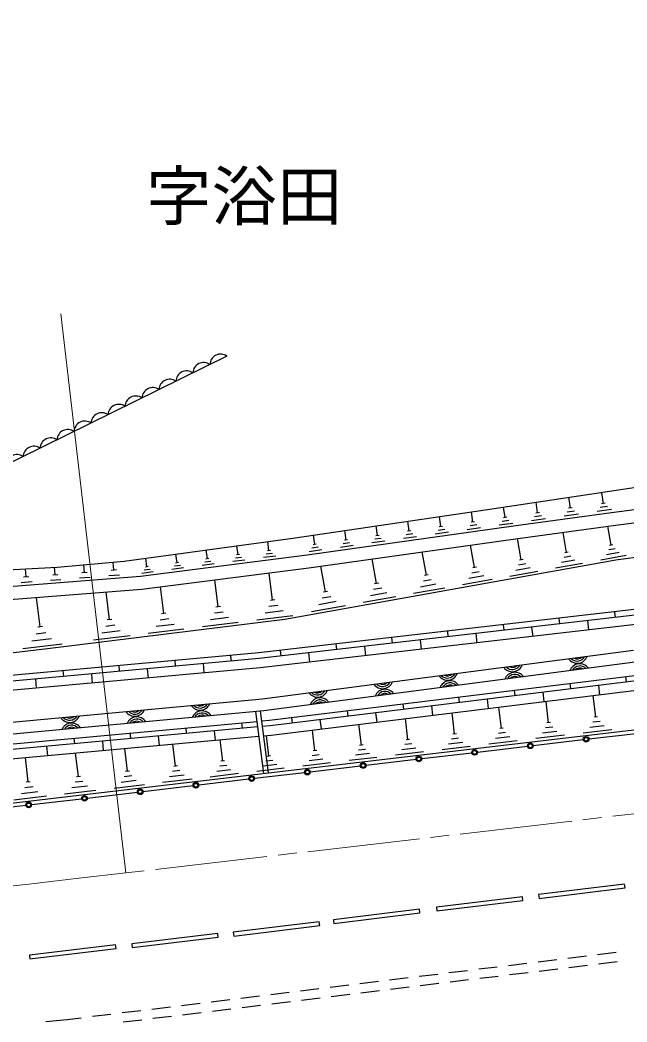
# Model space of a CAD drawing. Units: millimetres, scale not verified. Extents: x 40000 to 680000, y 20000 to 380000.
# Drawn here: x 297444 to 329882, y 252960 to 306533 of the extents above; entities that cross this region are included whole.
import ezdxf
from ezdxf.enums import TextEntityAlignment as Align

# ---------------------------------------------------------------- set-up
doc = ezdxf.new("R2010")
doc.units = ezdxf.units.MM
doc.header["$LTSCALE"] = 1000
doc.linetypes.add('CHAIN', pattern=[18.5, 12, -1.5, 3.5, -1.5])
for name, color, linetype, lineweight in [('M-BGD', 7, 'Continuous', 25), ('M-BMK', 2, 'CHAIN', 13), ('M-STR-HTXT', 7, 'Continuous', 13), ('M-STR-STRC', 7, 'Continuous', 25)]:
    doc.layers.add(name, color=color, linetype=linetype, lineweight=lineweight)
doc.layers.add('M-BMK-HTXT', color=7, linetype='Continuous')
doc.styles.add('ＭＳ ゴシック', font='')
doc.styles.get('ＭＳ ゴシック').set_extended_font_data('MS Gothic')

msp = doc.modelspace()

# ---------------------------------------------------------------- linework, layer by layer
at = {"layer": 'M-BGD'}
for p, q in [((308496, 288564), (288531, 278716)), ((325105, 280186), (325027, 280747)), ((326859, 280439), (326779, 281012)), ((328621, 280685), (328542, 281258)), ((321647, 279690), (321572, 280229)), ((323368, 279936), (323292, 280484)), ((325199, 280199), (325012, 280173)), ((327076, 280275), (326694, 280221)), ((326954, 280452), (326763, 280426)), ((329057, 280356), (328293, 280249)), ((328839, 280520), (328457, 280467)), ((328717, 280698), (328526, 280671)), ((318239, 279206), (318166, 279732)), ((319939, 279447), (319864, 279980)), ((321737, 279702), (321557, 279677)), ((323576, 279779), (323211, 279728)), ((323460, 279949), (323277, 279923)), ((325531, 279865), (324783, 279760)), ((325318, 280026), (324944, 279973)), ((327294, 280110), (326530, 280004)), ((314866, 278727), (314794, 279240)), ((316548, 278966), (316476, 279485)), ((318327, 279218), (318151, 279194)), ((320343, 279142), (319633, 279043)), ((320141, 279294), (319786, 279245)), ((320027, 279460), (319850, 279435)), ((322057, 279381), (321338, 279280)), ((321852, 279535), (321493, 279485)), ((323785, 279621), (323053, 279519)), ((326656, 278068), (326464, 279140)), ((329038, 278455), (328856, 279470)), ((310745, 278159), (310682, 278651)), ((313192, 278489), (313122, 278996)), ((315060, 278580), (314719, 278532)), ((314951, 278739), (314780, 278715)), ((316942, 278668), (316250, 278571)), ((316745, 278817), (316399, 278769)), ((316634, 278978), (316461, 278954)), ((318638, 278904), (317937, 278806)), ((318439, 279055), (318088, 279006)), ((324235, 277674), (324032, 278805)), ((307461, 277724), (307399, 278201)), ((309098, 277941), (309035, 278425)), ((310827, 278169), (310663, 278148)), ((313577, 278199), (312902, 278105)), ((313384, 278344), (313047, 278297)), ((313276, 278501), (313108, 278478)), ((315255, 278433), (314571, 278337)), ((319160, 276844), (318936, 278091)), ((321736, 277265), (321522, 278454)), ((326745, 278084), (326567, 278052)), ((329457, 278065), (328781, 277944)), ((329248, 278260), (328909, 278200)), ((329123, 278471), (328953, 278440)), ((302453, 277116), (302420, 277547)), ((304219, 277295), (304159, 277756)), ((305913, 277519), (305756, 277499)), ((305834, 277509), (305774, 277977)), ((307640, 277586), (307322, 277545)), ((307540, 277734), (307381, 277714)), ((309462, 277660), (308816, 277576)), ((309280, 277800), (308957, 277759)), ((309178, 277951), (309017, 277930)), ((311116, 277873), (310459, 277788)), ((310931, 278016), (310602, 277974)), ((316504, 276410), (316270, 277718)), ((324329, 277691), (324141, 277657)), ((327099, 277655), (326384, 277527)), ((326877, 277862), (326520, 277797)), ((329836, 277900), (328483, 277657)), ((297775, 276758), (297741, 277195)), ((299325, 276863), (299293, 277277)), ((301024, 276999), (300743, 276977)), ((300883, 276988), (300851, 277409)), ((302597, 277128), (302310, 277105)), ((304565, 277028), (303951, 276948)), ((304392, 277161), (304085, 277122)), ((304295, 277305), (304142, 277285)), ((306187, 277237), (305562, 277156)), ((306011, 277373), (305698, 277333)), ((307819, 277448), (307184, 277366)), ((313768, 275962), (313522, 277333)), ((321981, 277037), (321585, 276966)), ((321835, 277283), (321637, 277247)), ((325124, 277055), (323616, 276785)), ((324702, 277239), (323948, 277104)), ((324468, 277456), (324091, 277389)), ((327499, 277481), (326069, 277225)), ((298089, 276489), (297506, 276443)), ((297920, 276769), (297629, 276746)), ((299623, 276608), (299071, 276565)), ((299464, 276874), (299187, 276852)), ((301186, 276729), (300624, 276686)), ((302762, 276852), (302189, 276807)), ((308029, 275160), (307853, 276595)), ((310942, 275518), (310765, 276953)), ((319417, 276604), (319001, 276529)), ((319264, 276862), (319056, 276825)), ((322670, 276615), (321085, 276331)), ((322227, 276808), (321434, 276666)), ((302228, 274471), (302047, 275944)), ((305124, 274795), (304949, 276220)), ((313882, 275982), (313654, 275941)), ((317045, 275906), (316173, 275750)), ((316775, 276158), (316338, 276080)), ((316613, 276429), (316395, 276390)), ((320141, 276161), (318477, 275863)), ((319675, 276364), (318843, 276215)), ((298518, 274082), (298331, 275655)), ((311062, 275533), (310822, 275504)), ((314334, 275434), (313420, 275270)), ((314051, 275698), (313594, 275616)), ((317533, 275694), (315788, 275381)), ((308308, 274870), (307829, 274812)), ((308149, 275175), (307910, 275145)), ((311499, 274940), (310542, 274822)), ((311220, 275229), (310742, 275170)), ((314846, 275212), (313017, 274884)), ((329274, 274589), (329239, 274887)), ((302351, 274486), (302106, 274456)), ((305401, 274508), (304926, 274449)), ((305243, 274810), (305006, 274781)), ((309104, 274321), (307191, 274085)), ((308586, 274581), (307630, 274463)), ((312016, 274680), (310103, 274444)), ((330766, 274761), (310229, 272391)), ((326293, 274245), (326259, 274543)), ((327841, 273920), (327783, 274417)), ((298822, 273764), (298298, 273702)), ((298649, 274098), (298387, 274067)), ((302800, 273877), (301818, 273756)), ((302514, 274174), (302023, 274114)), ((306191, 273962), (304292, 273729)), ((305677, 274221), (304727, 274104)), ((320333, 273557), (320299, 273855)), ((323313, 273901), (323279, 274199)), ((324861, 273576), (324803, 274073)), ((299126, 273446), (298078, 273321)), ((303331, 273610), (301367, 273369)), ((317353, 273213), (317318, 273511)), ((318900, 272888), (318843, 273385)), ((321880, 273232), (321823, 273729)), ((299692, 273159), (297595, 272909)), ((311392, 272525), (311358, 272823)), ((312940, 272200), (312882, 272697)), ((314372, 272869), (314338, 273167)), ((315920, 272544), (315863, 273041)), ((310229, 272391), (285659, 270159)), ((305754, 271984), (305727, 272283)), ((308742, 272256), (308714, 272555)), ((299779, 271442), (299751, 271740)), ((302766, 271713), (302739, 272012)), ((304305, 271351), (304260, 271849)), ((307293, 271622), (307248, 272120)), ((298330, 270808), (298285, 271306)), ((301318, 271079), (301272, 271577)), ((331360, 271321), (310817, 268797)), ((329866, 271137), (329830, 271435)), ((323911, 270406), (323874, 270703)), ((325461, 270092), (325400, 270588)), ((326889, 270771), (326852, 271069)), ((328438, 270458), (328377, 270954)), ((320933, 270040), (320897, 270337)), ((322483, 269726), (322422, 270223)), ((325692, 268961), (325557, 270104)), ((328219, 269264), (328083, 270414)), ((310466, 266244), (310044, 269564)), ((310714, 266275), (310292, 269596)), ((314978, 269308), (314942, 269606)), ((316528, 268995), (316467, 269491)), ((317956, 269674), (317919, 269972)), ((319506, 269361), (319445, 269857)), ((320669, 268359), (320536, 269487)), ((323175, 268659), (323042, 269795)), ((309331, 268661), (309303, 268959)), ((312001, 268942), (311964, 269240)), ((313550, 268629), (313489, 269125)), ((318172, 268060), (318040, 269181)), ((325787, 268972), (325597, 268950)), ((328441, 269031), (328057, 268985)), ((328315, 269275), (328123, 269252)), ((310149, 268736), (279966, 265968)), ((303356, 268113), (303328, 268412)), ((306343, 268387), (306316, 268685)), ((307882, 268026), (307837, 268524)), ((310817, 268797), (310398, 268759)), ((313208, 267465), (313078, 268571)), ((315685, 267762), (315554, 268875)), ((323394, 268429), (323016, 268385)), ((323270, 268670), (323081, 268648)), ((326133, 268498), (325371, 268408)), ((325912, 268729), (325531, 268684)), ((329076, 268587), (327542, 268406)), ((328663, 268797), (327896, 268707)), ((300368, 267839), (300341, 268138)), ((301908, 267478), (301862, 267976)), ((304895, 267752), (304849, 268250)), ((308274, 266908), (308139, 268049)), ((310741, 267173), (310611, 268276)), ((318265, 268071), (318079, 268049)), ((321104, 267902), (320352, 267813)), ((320886, 268130), (320510, 268086)), ((320763, 268370), (320575, 268348)), ((324022, 267991), (322507, 267813)), ((323613, 268199), (322856, 268110)), ((326544, 268289), (325020, 268109)), ((298920, 267204), (298874, 267702)), ((300562, 266080), (300414, 267341)), ((303186, 266362), (303042, 267582)), ((305756, 266638), (305617, 267818)), ((313301, 267476), (313116, 267454)), ((315900, 267536), (315529, 267493)), ((315778, 267773), (315592, 267751)), ((319007, 267401), (317513, 267225)), ((318604, 267606), (317857, 267518)), ((318388, 267833), (318015, 267789)), ((321509, 267696), (320005, 267518)), ((297885, 265793), (297732, 267095)), ((308369, 266919), (308179, 266897)), ((310954, 266949), (310586, 266906)), ((310833, 267184), (310649, 267162)), ((314032, 266815), (312558, 266641)), ((313635, 267017), (312898, 266930)), ((313422, 267241), (313053, 267198)), ((316515, 267107), (315030, 266932)), ((316115, 267311), (315372, 267223)), ((303287, 266374), (303084, 266350)), ((305983, 266398), (305590, 266352)), ((305854, 266649), (305657, 266626)), ((308714, 266445), (307953, 266356)), ((308494, 266677), (308114, 266632)), ((311563, 266524), (310092, 266351)), ((311166, 266726), (310431, 266639)), ((297993, 265806), (297776, 265780)), ((300806, 265825), (300385, 265775)), ((300667, 266093), (300457, 266068)), ((303656, 265867), (302843, 265772)), ((303421, 266115), (303014, 266067)), ((306635, 265943), (305062, 265758)), ((306211, 266159), (305424, 266067)), ((309124, 266237), (307603, 266057)), ((298387, 265265), (297519, 265163)), ((298136, 265529), (297702, 265478)), ((301502, 265339), (299821, 265141)), ((301049, 265569), (300208, 265470)), ((304095, 265644), (302468, 265452)), ((298855, 265027), (297119, 264822)), ((328309, 256570), (329302, 256692)), ((323545, 255986), (324537, 256108)), ((325133, 256181), (326125, 256303)), ((326721, 256376), (327713, 256497)), ((328367, 256074), (329360, 256195)), ((320368, 255597), (321361, 255719)), ((321957, 255792), (322949, 255913)), ((323603, 255490), (324595, 255611)), ((325191, 255684), (326183, 255806)), ((326779, 255879), (327772, 256001)), ((315604, 255013), (316597, 255135)), ((317192, 255208), (318185, 255330)), ((318780, 255403), (319773, 255524)), ((318838, 254906), (319831, 255028)), ((320427, 255101), (321419, 255222)), ((322015, 255295), (323007, 255417)), ((310840, 254430), (311832, 254551)), ((312428, 254624), (313420, 254746)), ((314016, 254819), (315008, 254940)), ((315662, 254517), (316655, 254638)), ((317250, 254711), (318243, 254833)), ((306075, 253846), (307068, 253967)), ((307663, 254040), (308656, 254162)), ((309252, 254235), (310244, 254357)), ((310898, 253933), (311890, 254055)), ((312486, 254128), (313478, 254249)), ((314074, 254322), (315067, 254444)), ((302899, 253457), (303892, 253578)), ((304487, 253651), (305480, 253773)), ((306133, 253349), (307126, 253471)), ((307722, 253544), (308714, 253665)), ((309310, 253738), (310302, 253860)), ((298823, 252982), (299969, 253098)), ((299969, 253098), (300715, 253189)), ((301311, 253262), (302303, 253384)), ((302957, 252960), (303950, 253082)), ((304545, 253155), (305538, 253276))]:
    msp.add_line(p, q, dxfattribs=at)
for points in [[(149177, 306533), (155199, 296560), (161419, 294367), (170346, 291874), (174665, 289727), (177835, 288120), (182725, 284885), (189426, 277294), (198736, 273027), (203730, 271009), (209100, 269161), (215598, 267375), (221170, 266557), (225203, 267915), (233604, 268372), (247222, 267308), (256871, 266495), (268040, 266648), (279377, 267343), (310403, 270240), (330239, 272834)], [(330298, 272197), (310475, 269604), (279426, 266704), (268064, 266008), (256849, 265855), (247170, 266670), (233596, 267731), (225325, 267281), (221229, 265901), (215466, 266747), (208911, 268549), (203506, 270410), (198482, 272439), (189036, 276769), (182301, 284398), (177513, 287566), (174378, 289155), (170115, 291274), (161227, 293756), (154770, 296032), (148629, 306202)], [(288531, 278716), (287594, 278107), (291738, 276875), (299433, 277285), (303016, 277599), (312026, 278836), (322435, 280355), (330722, 281609), (334756, 282182), (340772, 283093), (347310, 284181), (356756, 285724), (360564, 286225)], [(373583, 283785), (369976, 284014), (357619, 282738), (349322, 280430), (342652, 279600), (339258, 278983), (329283, 277649), (311604, 274478), (298909, 272915), (289100, 271744)], [(272160, 282782), (274469, 281931), (277506, 280664), (281566, 278813), (284068, 277833), (288149, 276615), (291731, 275962), (293226, 275960), (303888, 276789), (312791, 277938), (323822, 279482), (329051, 280204), (336035, 281112)], [(274213, 281279), (277226, 280023), (281293, 278168), (283840, 277171), (287985, 275933), (291667, 275262), (293253, 275260), (303960, 276093), (312885, 277244), (323918, 278789), (329144, 279510), (336123, 280418)], [(387769, 279293), (382838, 280604), (330733, 275059), (310199, 272689), (285635, 270458), (280522, 270100), (270964, 269442), (262567, 269137), (253743, 268830), (247877, 269323), (240479, 269919), (235736, 270241), (233249, 270554)], [(387769, 279293), (382839, 279800), (330821, 274264), (310281, 271894), (285699, 269660), (280577, 269302), (271006, 268643), (262596, 268338), (253724, 268029), (247822, 268524), (240450, 268928), (235712, 269150), (233145, 269404)], [(310360, 269056), (310785, 269095), (331326, 271619), (349786, 273517)], [(310461, 268262), (310870, 268300), (331416, 270824), (349880, 272723)], [(223085, 263791), (224915, 263677), (230971, 262845), (235957, 262282), (240119, 261847), (242494, 261634), (244961, 261651), (249356, 261490), (253910, 261339), (257807, 261357), (261660, 261484), (266456, 261547), (270588, 261583), (274145, 262034), (279541, 262601), (361874, 272299)], [(270875, 265169), (271732, 265191), (275589, 265976), (279942, 266267), (310111, 269033)], [(270900, 264370), (271822, 264393), (275696, 265182), (280005, 265470), (310212, 268239)]]:
    msp.add_lwpolyline(points, dxfattribs=at)
for points in [[(329758, 260324), (325160, 259768), (325184, 259569), (329782, 260125)], [(324294, 259659), (319696, 259103), (319720, 258905), (324319, 259461)], [(318790, 258985), (314191, 258429), (314215, 258230), (318814, 258787)], [(313438, 258311), (308839, 257754), (308863, 257556), (313462, 258112)], [(308012, 257693), (303414, 257137), (303438, 256939), (308036, 257495)], [(302549, 257084), (297950, 256528), (297974, 256329), (302573, 256885)]]:
    msp.add_lwpolyline(points, close=True, dxfattribs=at)
for centre, radius, start, end in [((308165, 288092), 577, 54.9251, 177.5877), ((306350, 287197), 577, 54.9251, 177.5877), ((307257, 287644), 577, 54.9251, 177.5877), ((305442, 286749), 577, 54.9251, 177.5877), ((304535, 286302), 577, 54.9251, 177.5877), ((303627, 285854), 577, 54.9251, 177.5877), ((302720, 285406), 577, 54.9251, 177.5877), ((300905, 284511), 577, 54.9251, 177.5877), ((301812, 284959), 577, 54.9251, 177.5877), ((299997, 284063), 577, 54.9251, 177.5877), ((299090, 283616), 577, 54.9251, 177.5877), ((298182, 283168), 577, 54.9251, 177.5877), ((297275, 282720), 577, 54.9251, 177.5877), ((327227, 272710), 567, 215.5233, 339.3783), ((327227, 272710), 453, 223.4827, 331.4189), ((327227, 272710), 340, 239.1081, 315.7936), ((323757, 272256), 567, 215.5233, 339.3783), ((323891, 271090), 567, 35.5233, 159.3783), ((323757, 272256), 453, 223.4827, 331.4189), ((323757, 272256), 340, 239.1081, 315.7936), ((327362, 271544), 567, 35.5233, 159.3783), ((327362, 271544), 453, 43.4827, 151.4189), ((327362, 271544), 340, 59.1081, 135.7936), ((316816, 271348), 567, 215.5233, 339.3783), ((316816, 271348), 453, 223.4827, 331.4189), ((316816, 271348), 340, 239.1081, 315.7936), ((320286, 271802), 567, 215.5233, 339.3783), ((320421, 270636), 567, 35.5233, 159.3783), ((320286, 271802), 453, 223.4827, 331.4189), ((320421, 270636), 453, 43.4827, 151.4189), ((320286, 271802), 340, 239.1081, 315.7936), ((323891, 271090), 453, 43.4827, 151.4189), ((323891, 271090), 340, 59.1081, 135.7936), ((313346, 270894), 567, 215.5233, 339.3783), ((313346, 270894), 453, 223.4827, 331.4189), ((313346, 270894), 340, 239.1081, 315.7936), ((316950, 270182), 567, 35.5233, 159.3783), ((316950, 270182), 453, 43.4827, 151.4189), ((320421, 270636), 340, 59.1081, 135.7936), ((313480, 269728), 567, 35.5233, 159.3783), ((313480, 269728), 453, 43.4827, 151.4189), ((313480, 269728), 340, 59.1081, 135.7936), ((316950, 270182), 340, 59.1081, 135.7936), ((303577, 269871), 567, 213.4082, 337.2632), ((303577, 269871), 453, 221.3676, 329.3038), ((303577, 269871), 340, 236.9929, 313.6784), ((307062, 270196), 567, 213.4082, 337.2632), ((307172, 269028), 567, 33.4082, 157.2632), ((307062, 270196), 453, 221.3676, 329.3038), ((307172, 269028), 453, 41.3676, 149.3038), ((307062, 270196), 340, 236.9929, 313.6784), ((300092, 269545), 567, 213.4082, 337.2632), ((300202, 268377), 567, 33.4082, 157.2632), ((300092, 269545), 453, 221.3676, 329.3038), ((300092, 269545), 340, 236.9929, 313.6784), ((303687, 268703), 567, 33.4082, 157.2632), ((303687, 268703), 453, 41.3676, 149.3038), ((303687, 268703), 340, 56.9929, 133.6784), ((307172, 269028), 340, 56.9929, 133.6784), ((300202, 268377), 453, 41.3676, 149.3038), ((300202, 268377), 340, 56.9929, 133.6784)]:
    msp.add_arc(centre, radius, start, end, dxfattribs=at)
at = {"layer": 'M-BMK'}
for p, q in [((335078, 264648), (329118, 263956)), ((326932, 263702), (320972, 263010)), ((328522, 263887), (327528, 263772)), ((318787, 262757), (312827, 262064)), ((320376, 262941), (319383, 262826)), ((312231, 261995), (311238, 261880)), ((310642, 261811), (304682, 261119)), ((304086, 261049), (303093, 260934))]:
    msp.add_line(p, q, dxfattribs=at)
msp.add_lwpolyline([(303093, 260934), (300580, 260643), (298066, 260354), (295553, 260067), (293039, 259786), (290524, 259511), (288008, 259244), (285491, 258987), (282974, 258741), (280455, 258508), (277934, 258289), (275412, 258087), (272889, 257902), (270365, 257737), (267839, 257592), (265312, 257471), (262784, 257373), (260256, 257302), (257726, 257258), (255196, 257243), (253263, 257252)], dxfattribs=at)
at = {"layer": 'M-STR-HTXT'}
msp.add_line((303093, 260934), (299621, 290827), dxfattribs=at)
at = {"layer": 'M-STR-STRC'}
for p, q in [((327848, 268094), (330529, 268409)), ((324869, 267743), (327550, 268058)), ((318910, 267040), (321591, 267356)), ((321889, 267391), (324571, 267707)), ((315930, 266689), (318612, 267005)), ((309972, 265987), (312653, 266303)), ((312951, 266338), (315633, 266654)), ((306992, 265636), (309674, 265952)), ((301033, 264934), (303715, 265250)), ((304013, 265285), (306694, 265601)), ((298054, 264583), (300736, 264899)), ((295075, 264232), (297756, 264548))]:
    msp.add_line(p, q, dxfattribs=at)
for centre, radius in [((324720, 267725), 150), ((327699, 268076), 150), ((327699, 268076), 120), ((327699, 268076), 100), ((327699, 268076), 100), ((327699, 268076), 100), ((327699, 268076), 100), ((321740, 267374), 150), ((321740, 267374), 120), ((321740, 267374), 100), ((321740, 267374), 100), ((321740, 267374), 100), ((321740, 267374), 100), ((324720, 267725), 120), ((324720, 267725), 100), ((324720, 267725), 100), ((324720, 267725), 100), ((324720, 267725), 100), ((315781, 266672), 150), ((318761, 267023), 150), ((318761, 267023), 120), ((318761, 267023), 100), ((318761, 267023), 100), ((318761, 267023), 100), ((318761, 267023), 100), ((312802, 266321), 150), ((312802, 266321), 120), ((312802, 266321), 100), ((312802, 266321), 100), ((312802, 266321), 100), ((312802, 266321), 100), ((315781, 266672), 120), ((315781, 266672), 100), ((315781, 266672), 100), ((315781, 266672), 100), ((315781, 266672), 100), ((306843, 265619), 150), ((306843, 265619), 120), ((309823, 265970), 150), ((309823, 265970), 120), ((309823, 265970), 100), ((309823, 265970), 100), ((309823, 265970), 100), ((309823, 265970), 100), ((303864, 265268), 150), ((303864, 265268), 120), ((303864, 265268), 100), ((303864, 265268), 100), ((303864, 265268), 100), ((303864, 265268), 100), ((306843, 265619), 100), ((306843, 265619), 100), ((306843, 265619), 100), ((306843, 265619), 100), ((297905, 264566), 150), ((297905, 264566), 120), ((297905, 264566), 100), ((297905, 264566), 100), ((297905, 264566), 100), ((297905, 264566), 100), ((300885, 264917), 150), ((300885, 264917), 120), ((300885, 264917), 100), ((300885, 264917), 100), ((300885, 264917), 100), ((300885, 264917), 100)]:
    msp.add_circle(centre, radius, dxfattribs=at)

# ---------------------------------------------------------------- texts
at = {"layer": 'M-BMK-HTXT', "style": 'ＭＳ ゴシック'}
msp.add_text('字浴田', height=2566, dxfattribs=at).set_placement((309425, 295069), align=Align.BOTTOM_CENTER)

doc.saveas('drawing.dxf')
